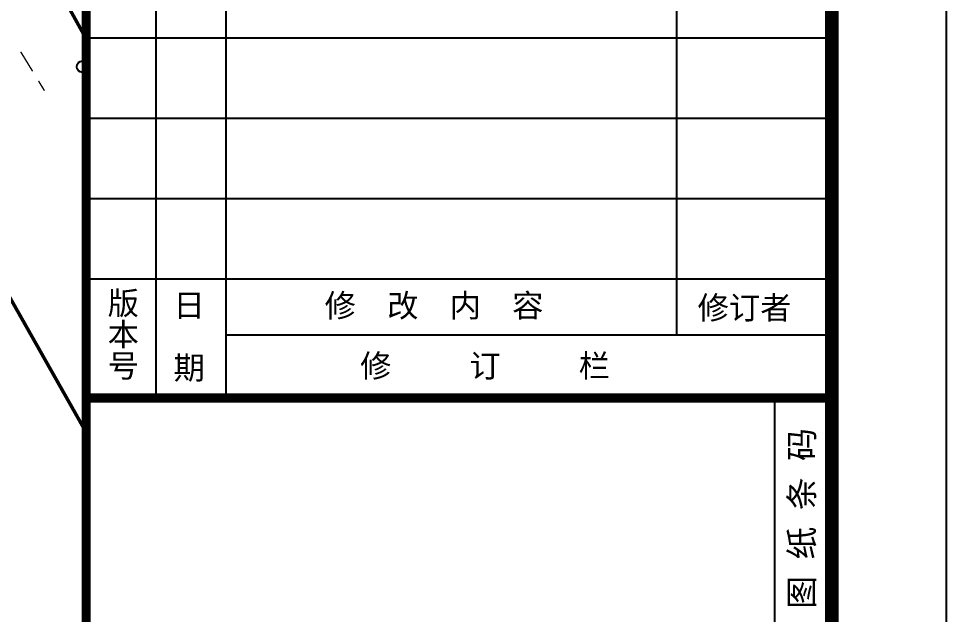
# Model space of a CAD drawing. Extents: x -83084 to 31773731, y -158416 to 241421036.
# Drawn here: x 32324.57 to 32365.02, y 241120.95 to 241146.92 of the extents above; entities that cross this region are included whole.
import ezdxf
from ezdxf.xclip import XClip

# ---------------------------------------------------------------- set-up
doc = ezdxf.new("R2010")
doc.units = 0
doc.header["$LTSCALE"] = 1000
doc.header["$MEASUREMENT"] = 0
doc.header["$XCLIPFRAME"] = 0
doc.linetypes.add('721120', pattern=[0])
for name, color, linetype in [('PUB_TEXT', 7, 'Continuous'), ('TITEXT', 7, 'Continuous'), ('TITLIN', 7, 'Continuous'), ('TITLIN1', 7, 'Continuous'), ('规划道路边线', 165, 'Continuous')]:
    doc.layers.add(name, color=color, linetype=linetype)
doc.layers.add('地形', color=7, linetype='Continuous', true_color=0x323232)
doc.styles.add('TITMK', font='simhei.ttf')
doc.styles.add('TITXH', font='')
doc.styles.add('TITXV', font='')
doc.styles.get('TITXH').set_extended_font_data('@SimSun')
doc.styles.get('TITXV').set_extended_font_data('SimSun')

# ---------------------------------------------------------------- blocks, each defined once
blk = doc.blocks.new('jjjg')
blk.add_lwpolyline([(0, 480.176), (559, 480.176), (559, -119.535), (0, -119.535)], close=True)
blk = doc.blocks.new('93762001')
at = {"color": 0, "linetype": 'Continuous', "lineweight": -3}
blk.add_circle((0, 0), 0.5, dxfattribs=at)
blk = doc.blocks.new('ysdx12')
at = {"layer": '地形', "linetype": 'Continuous', "lineweight": -3, "ltscale": 0.5, "const_width": 0.15}
blk.add_lwpolyline([(304.262, 28.342), (282.832, 66.878, 0.174338), (277.815, 67.946), (276.044, 67.401)], format="xyb", dxfattribs=at)
at = {"layer": '地形', "linetype": '721120', "lineweight": -3, "ltscale": 0.5, "const_width": 0.15}
blk.add_lwpolyline([(288.72, 38.681), (308.778, 3.233), (310.944, -0.605), (313.099, -4.45), (315.244, -8.3), (317.38, -12.155), (319.505, -16.016), (321.619, -19.883), (323.724, -23.755), (325.818, -27.634), (325.928, -27.839)], dxfattribs=at)
at = {"layer": '地形', "linetype": 'Continuous', "lineweight": -3, "ltscale": 0.5, "const_width": 0.06}
for points in [[(301.111, 28.393), (300.593, 29.241)], [(301.629, 27.545), (301.37, 27.969)]]:
    blk.add_lwpolyline(points, dxfattribs=at)
at = {"layer": '地形', "linetype": 'Continuous', "xscale": 0.4999999999999997, "yscale": 0.4999999999999997, "rotation": 119.33478389528}
blk.add_blockref('93762001', (303.287, 28.592), dxfattribs=at)
blk = doc.blocks.new('TITLEA')
blk.add_line((-500, 21532.2), (-500, 19532.2))
at = {"layer": 'TITLIN', "const_width": 80}
for points in [[(-6500, 21532.2), (-6500, 0)], [(-6500, 21532.2), (0, 21532.2)]]:
    blk.add_lwpolyline(points, dxfattribs=at)
at = {"layer": 'TITEXT', "style": 'TITMK'}
blk.add_text('图 纸 条 码', height=210, rotation=90, dxfattribs=at).set_placement((-156.6, 19695.1))
blk = doc.blocks.new('TITLEA0')
at = {"layer": 'TITLIN'}
for p, q in [((-5891.8, 28871.4), (-5891.8, 21532.2)), ((-5283.6, 28871.4), (-5283.6, 21532.2)), ((-1354.5, 28871.4), (-1354.5, 22082.9)), ((-6500, 24671.4), (0, 24671.4)), ((-6500, 23971.4), (0, 23971.4)), ((-6500, 23271.4), (0, 23271.4)), ((-6500, 22571.4), (0, 22571.4)), ((-5283.6, 22082.9), (-47, 22082.9))]:
    blk.add_line(p, q, dxfattribs=at)
at = {"layer": 'TITLIN', "const_width": 80}
blk.add_lwpolyline([(-6500, 78726.4), (-6500, 21532.2)], dxfattribs=at)
at = {"layer": 'TITEXT', "style": 'TITXH'}
for s, p in [('版本号', (-6280.2, 22498.7)), ('日  期', (-5705.9, 22480.5))]:
    blk.add_text(s, height=200, rotation=270, dxfattribs=at).set_placement(p)
at = {"layer": 'TITEXT', "style": 'TITXV'}
for s, p in [('修  改  内  容', (-4421.3, 22237.8)), ('修订者', (-1169.3, 22218.8)), ('修     订     栏', (-4111.9, 21712.3))]:
    blk.add_text(s, height=200, dxfattribs=at).set_placement(p)
blk = doc.blocks.new('ghdlbx')
at = {"layer": '规划道路边线', "linetype": '721120', "lineweight": -3, "ltscale": 0.5, "const_width": 0.15}
blk.add_lwpolyline([(288.72, 38.681), (308.778, 3.233), (310.944, -0.605), (313.099, -4.45), (315.244, -8.3), (317.38, -12.155), (319.505, -16.016), (321.619, -19.883), (323.724, -23.755), (325.818, -27.634), (325.928, -27.839)], dxfattribs=at)

msp = doc.modelspace()

# ---------------------------------------------------------------- block references
at = {"layer": 'PUB_TEXT'}
ref = msp.add_blockref('jjjg', (31796.02, 241027.726), dxfattribs=at)
XClip(ref).set_block_clipping_path([(-13.0000000003, -5.0000000001), (531.4999999997, 405.4999999999)])

# ---------------------------------------------------------------- next in the draw order: block references
ref = msp.add_blockref('ysdx12', (32024.072, 241116.233))
XClip(ref).set_block_clipping_path([(-272.4682125144, -93.5070921242), (303.3494281587, 310.7769526536)])

# ---------------------------------------------------------------- next in the draw order: linework, layer by layer
at = {"layer": 'TITLIN1'}
msp.add_lwpolyline([(31770.52, 241017.726), (32365.02, 241017.726), (32365.02, 241438.226), (31770.52, 241438.226)], close=True, dxfattribs=at)
at = {"layer": 'TITLIN1', "const_width": 0.6}
msp.add_lwpolyline([(31783.02, 241022.726), (32360.02, 241022.726), (32360.02, 241433.226), (31783.02, 241433.226)], close=True, dxfattribs=at)
msp.add_lwpolyline([(31783.02, 241022.726), (32360.02, 241022.726), (32360.02, 241433.226), (31783.02, 241433.226)], close=True, dxfattribs=at)

# ---------------------------------------------------------------- next in the draw order: block references
at = {"xscale": 0.005, "yscale": 0.005, "zscale": 0.005}
for name in ['TITLEA0', 'TITLEA']:
    msp.add_blockref(name, (32360.02, 241022.726), dxfattribs=at)
ref = msp.add_blockref('ghdlbx', (32024.072, 241116.233))
XClip(ref).set_block_clipping_path([(-228.0520679788, -93.5070920873), (303.447932021, 316.9929079127)])

doc.saveas('drawing.dxf')
